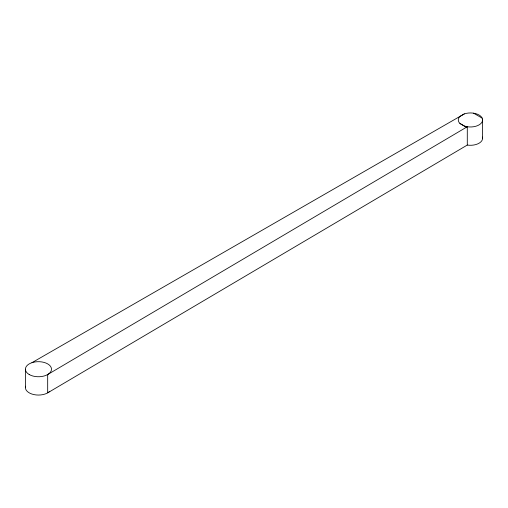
<?xml version="1.0" encoding="UTF-8"?>
<svg xmlns="http://www.w3.org/2000/svg" width="508" height="508" viewBox="0 0 508 508"><rect width="100%" height="100%" fill="white"/><g stroke="black" fill="none" stroke-linecap="round" stroke-linejoin="round"><path stroke-width="0.76" d="M467.29 145.053L47.682 392.855L47.682 374.542L467.29 126.74A12.16 7.023 0 0 0 482.6 119.958L482.187 118.142A12.16 7.023 0 0 0 464.356 113.881L459.905 116.446A12.16 7.023 0 0 0 459.905 123.469L464.356 126.041L467.29 126.74L467.29 145.053A12.16 7.023 0 0 0 482.6 138.271L482.6 119.958M31.928 362.687L464.356 113.881M473.589 113.176L482.194 118.167M459.905 123.469L466.414 127.26M482.327 137.071L482.6 138.271M25.4 369.214L25.4 387.528M49.759 391.293A13.056 7.537 0 0 1 33.985 394.608A13.056 7.537 0 0 1 25.597 386.213M29.223 374.542A13.056 7.537 0 0 0 51.06 371.164A13.056 7.537 0 0 0 35.077 361.937A13.056 7.537 0 0 0 29.223 374.542"/></g></svg>
